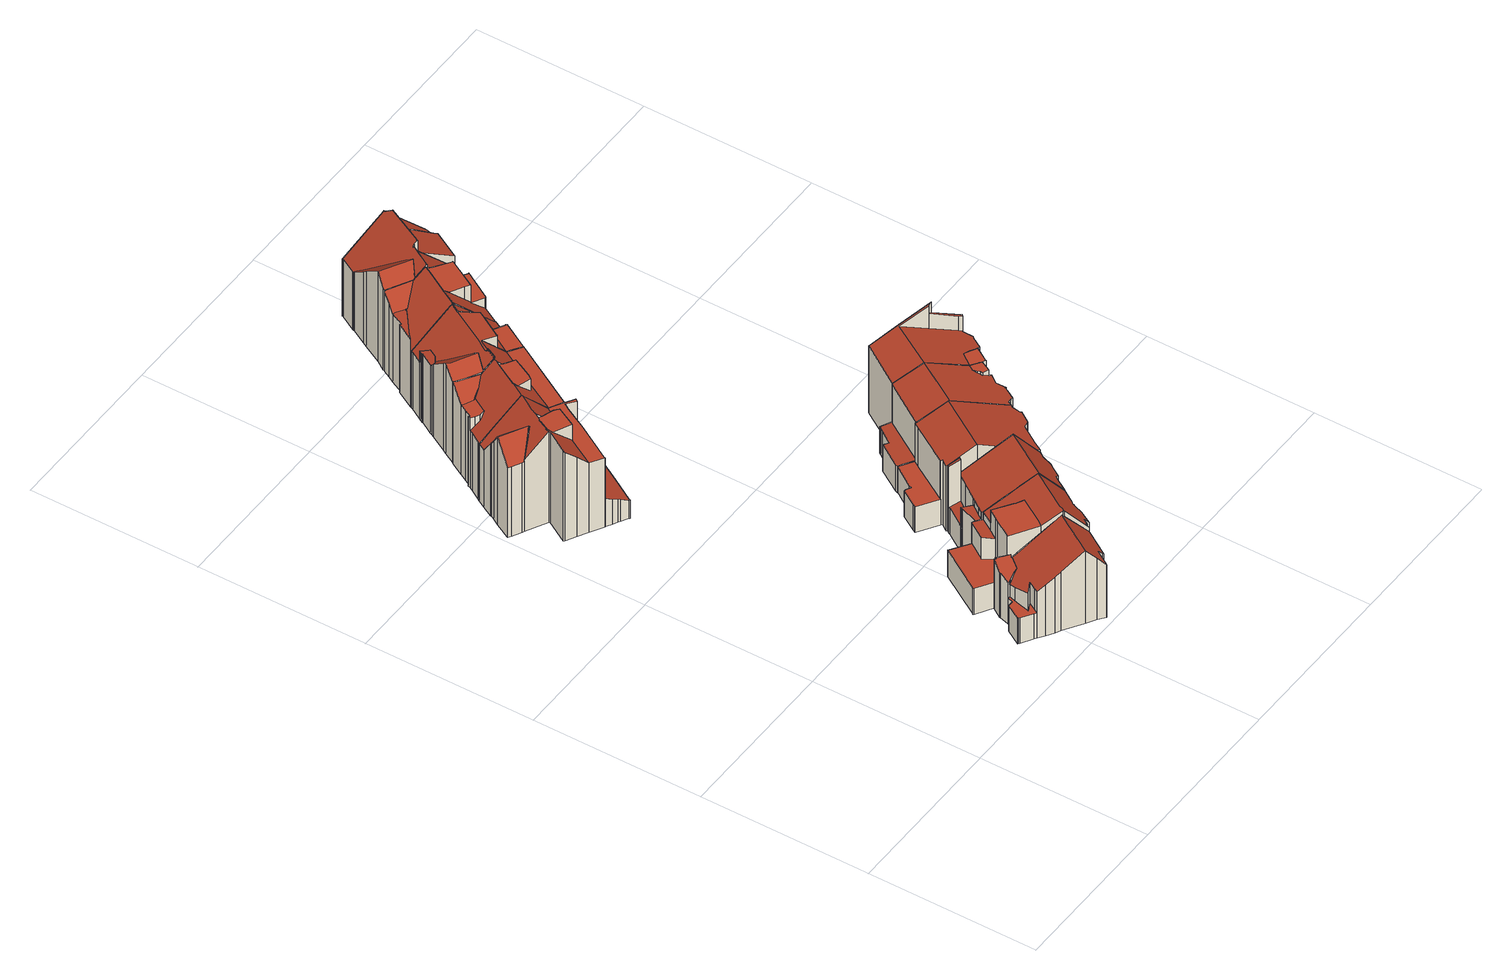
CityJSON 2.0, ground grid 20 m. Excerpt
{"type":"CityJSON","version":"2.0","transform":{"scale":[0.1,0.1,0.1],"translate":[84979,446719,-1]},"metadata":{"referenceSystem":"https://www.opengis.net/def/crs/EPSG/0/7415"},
"CityObjects":{
"building1":{"type":"Building","attributes":{"dak_type":"slanted","data_area":49.04,"data_coverage":0.855,"geconstateerd":false,"gid":18956761,"h_dak_50p":8.15,"h_dak_70p":8.66,"h_dak_max":9.9,"h_dak_min":3.27,"h_maaiveld":-0.104,"kas_warenhuis":false,"lod11_replace":false,"ondergronds_type":"above ground","oorspronkelijkbouwjaar":1928,"pw_actueel":"yes","pw_bron":"ahn3","reconstructie_methode":"tudelft3d-geoflow","reconstruction_skipped":false,"rmse_lod12":1.69,"rmse_lod13":1.22,"rmse_lod22":0.249,"rn":1,"status":"Pand in gebruik","t_run":110.02,"val3dity_codes_lod12":"[]","val3dity_codes_lod13":"[]","val3dity_codes_lod22":"[]"},"children":["building1-1"]},
"building1-1":{"type":"BuildingPart","parents":["building1"],"geometry":[{"type":"Solid","lod":"2.2","boundaries":[[[[0,1,2,3,4,5,6,7,8,9,10,11,12,13,14,15,16,17,18,19,20,21,22,23,24,25,26,27,28,29,30,31]],[[32,12,11,33]],[[34,35,36]],[[37,8,7,38]],[[38,7,6,39]],[[40,31,30,41]],[[42,0,31,40]],[[41,30,43]],[[44,9,8,37]],[[45,29,28,46]],[[33,11,10,47]],[[47,10,9,44]],[[43,30,29,45]],[[48,49,50,51]],[[52,5,4,53]],[[39,6,5,52]],[[53,4,3,54]],[[55,23,22,56]],[[57,24,23,55]],[[58,13,12,32]],[[59,15,14,60]],[[56,22,21,61]],[[62,63,64,65]],[[63,66,67,68]],[[69,70,18,17,71]],[[72,73,66,63,62]],[[60,14,13,58]],[[65,64,35,34]],[[74,75,76]],[[61,21,20,77]],[[78,25,24,57]],[[73,26,25,78]],[[79,27,26,73,72]],[[80,16,15,59]],[[77,20,19,81]],[[82,83,70,69]],[[81,19,18,70]],[[71,17,16,80]],[[54,3,2,84]],[[85,86,87,88]],[[68,67,86,85]],[[46,28,27,79]],[[88,87,83,82]],[[75,74,89,90]],[[90,89,49,48]],[[51,50,1,0,42]],[[84,2,1,50]],[[91,60,58,32,33,47,44,37,38,39,52,53]],[[75,90,48,51,42,40,41,43,45,46,79,72,62,65,34,36,76]],[[87,86,67,66,73,78,57,55,56,61,77,81,70,83]],[[49,89,74,76,36,35,64,63,68,85,88,82,69,71,80,59,60,91,53,54,84,50]]]],"semantics":{"surfaces":[{"type":"GroundSurface"},{"type":"WallSurface","on_footprint_edge":true},{"type":"WallSurface","on_footprint_edge":false},{"type":"RoofSurface"}],"values":[[0,1,2,1,1,1,1,1,1,1,1,1,1,2,1,1,1,1,1,1,1,1,2,2,1,2,1,2,2,1,1,1,1,1,1,2,1,1,1,2,2,1,2,2,2,1,1,3,3,3,3]]}}]},
"building2":{"type":"Building","attributes":{"dak_type":"slanted","data_area":81.63,"data_coverage":0.858,"geconstateerd":false,"gid":18956905,"h_dak_50p":9.62,"h_dak_70p":10.9,"h_dak_max":12.16,"h_dak_min":2.29,"h_maaiveld":-0.188,"kas_warenhuis":false,"lod11_replace":false,"ondergronds_type":"above ground","oorspronkelijkbouwjaar":1922,"pw_actueel":"yes","pw_bron":"ahn3","reconstructie_methode":"tudelft3d-geoflow","reconstruction_skipped":false,"rmse_lod12":3.82,"rmse_lod13":1.35,"rmse_lod22":0.119,"rn":1,"status":"Pand in gebruik","t_run":193.78,"val3dity_codes_lod12":"[]","val3dity_codes_lod13":"[]","val3dity_codes_lod22":"[]"},"children":["building2-1"]},
"building2-1":{"type":"BuildingPart","parents":["building2"],"geometry":[{"type":"Solid","lod":"2.2","boundaries":[[[[92,93,94,95,96,97,98,99,100,101,102,103,104,105,106,107,108,109,110,111,112,113,114,115,116,117,118,119,120,121,122,123,124,125,126,127]],[[128,108,107,129]],[[130,99,98,131]],[[132,133,134]],[[135,97,96,136]],[[137,138,134]],[[139,102,101,140]],[[141,123,122,142]],[[143,114,113,144]],[[145,115,114,143]],[[146,117,116,147]],[[148,149,150,151]],[[152,93,92,153]],[[154,126,125,155]],[[131,98,97,135]],[[156,100,99,130]],[[157,158,124,123,141]],[[159,160,158,157]],[[151,150,160,159]],[[155,125,124,158]],[[161,162,129,163]],[[164,165,166]],[[165,164,167,168,169]],[[170,112,111,171]],[[144,113,112,170]],[[172,121,120,173]],[[174,156,175,176]],[[140,101,100,156,174]],[[177,178,179,180]],[[171,111,110,181]],[[181,110,109,182]],[[182,109,108,128]],[[163,129,107,106,183]],[[184,185,186,187]],[[187,186,188,189]],[[183,106,105,190]],[[173,120,119,191]],[[192,193,194]],[[195,118,117,146]],[[191,119,118,195]],[[142,122,121,172]],[[147,116,115,145]],[[189,188,196,197]],[[169,168,185,184]],[[136,96,95,198]],[[198,95,94,199]],[[199,94,93,152]],[[153,92,127,200]],[[193,192,201,202]],[[203,104,103,204]],[[202,201,205]],[[204,103,102,139]],[[206,207,208]],[[133,132,178,177]],[[176,175,209,210]],[[138,137,167,164]],[[210,209,149,148]],[[200,127,126,154]],[[197,196,207,206]],[[180,179,208]],[[162,161,194]],[[190,105,104,203]],[[142,172,211,212,178,132,213,140,174,176,210,148,151,159,157,141]],[[143,144,170,214,202,205,215,147,145]],[[205,201,192,194,161,163,183,166,165,169,184,187,189,197,206,216,217,173,191,195,146,147,215]],[[162,194,193,202,214,170,171,181,182,128,129]],[[180,208,207,196,188,186,185,168,167,137,134,133,177]],[[206,208,179,178,212,211,172,173,217,216]],[[158,160,150,149,209,175,156,130,131,135,136,198,199,152,153,200,154,155]],[[138,164,166,183,190,203,204,139,140,213,132,134]]]],"semantics":{"surfaces":[{"type":"GroundSurface"},{"type":"WallSurface","on_footprint_edge":true},{"type":"WallSurface","on_footprint_edge":false},{"type":"RoofSurface"}],"values":[[0,1,1,2,1,2,1,1,1,1,1,2,1,1,1,1,1,2,2,1,2,2,2,1,1,1,2,1,2,1,1,1,1,2,2,1,1,2,1,1,1,1,2,2,1,1,1,1,2,1,2,1,2,2,2,2,2,1,2,2,2,1,3,3,3,3,3,3,3,3]]}}]},
"building3":{"type":"Building","attributes":{"dak_type":"slanted","data_area":70.76,"data_coverage":0.917,"geconstateerd":false,"gid":11190667,"h_dak_50p":8.72,"h_dak_70p":9.11,"h_dak_max":10.37,"h_dak_min":3.14,"h_maaiveld":-0.103,"kas_warenhuis":false,"lod11_replace":false,"ondergronds_type":"above ground","oorspronkelijkbouwjaar":1929,"pw_actueel":"yes","pw_bron":"ahn3","reconstructie_methode":"tudelft3d-geoflow","reconstruction_skipped":false,"rmse_lod12":2.74,"rmse_lod13":1.21,"rmse_lod22":0.404,"rn":1,"status":"Pand in gebruik","t_run":144.03,"val3dity_codes_lod12":"[]","val3dity_codes_lod13":"[]","val3dity_codes_lod22":"[]"},"children":["building3-1"]},
"building3-1":{"type":"BuildingPart","parents":["building3"],"geometry":[{"type":"Solid","lod":"2.2","boundaries":[[[[218,219,220,221,222,223,224,225,226,227,228,229,230,231,232,233,234,235,236,237,6,238,239,240,241,0,31,242,243,244,245,246]],[[247,242,31,248]],[[249,220,219,250]],[[251,218,246,252]],[[253,240,239,254]],[[255,230,229,256]],[[248,31,0,257]],[[258,249,259,260]],[[261,231,230,255]],[[262,232,231,261]],[[263,264,241,240,253]],[[265,237,236,266]],[[267,223,222,268]],[[269,221,220,249,258]],[[270,245,244,271]],[[271,244,243,272]],[[272,243,242,247]],[[257,0,241,264]],[[273,274,264,263]],[[275,276,274,273]],[[277,6,237,265]],[[254,239,238,278]],[[279,225,224,280]],[[281,235,234,282]],[[252,246,245,270]],[[283,228,227,284]],[[266,236,235,281]],[[285,233,232,262]],[[282,234,233,285]],[[286,287,288,289]],[[290,291,292,289,293]],[[268,222,221,269]],[[293,289,288,276,275]],[[280,224,223,267]],[[284,227,226,294]],[[294,226,225,279]],[[278,238,6,277]],[[295,296,297,298]],[[298,297,291,290]],[[260,259,292,291]],[[296,295,299]],[[250,219,218,251,300]],[[300,251,287,286]],[[256,229,228,283]],[[273,263,253,301,302,299,295,298,290,293,275]],[[288,287,251,252,270,271,272,247,248,257,264,274,276]],[[291,297,296,299,302,301,253,254,303,304,305,306,280,267,268,269,258,260]],[[300,286,289,292,259,249,250]],[[256,283,284,294,279,280,306,305,304,303,254,278,277,265,266,281,282,285,262,261,255]]]],"semantics":{"surfaces":[{"type":"GroundSurface"},{"type":"WallSurface","on_footprint_edge":true},{"type":"WallSurface","on_footprint_edge":false},{"type":"RoofSurface"}],"values":[[0,1,1,1,1,1,1,2,1,1,1,1,1,1,1,1,1,1,2,2,1,1,1,1,1,1,1,1,1,2,2,1,2,1,1,1,1,2,2,2,2,1,2,1,3,3,3,3,3]]}}]},
"building4":{"type":"Building","attributes":{"dak_type":"slanted","data_area":61.89,"data_coverage":0.876,"geconstateerd":false,"gid":18956890,"h_dak_50p":9.97,"h_dak_70p":10.88,"h_dak_max":12.15,"h_dak_min":7.61,"h_maaiveld":-0.208,"kas_warenhuis":false,"lod11_replace":false,"ondergronds_type":"above ground","oorspronkelijkbouwjaar":1922,"pw_actueel":"yes","pw_bron":"ahn3","reconstructie_methode":"tudelft3d-geoflow","reconstruction_skipped":false,"rmse_lod12":1.29,"rmse_lod13":1.42,"rmse_lod22":0.0448,"rn":1,"status":"Pand in gebruik","t_run":102.22,"val3dity_codes_lod12":"[]","val3dity_codes_lod13":"[]","val3dity_codes_lod22":"[]"},"children":["building4-1"]},
"building4-1":{"type":"BuildingPart","parents":["building4"],"geometry":[{"type":"Solid","lod":"2.2","boundaries":[[[[307,308,309,310,311,312,313,123,122,314,121,120,118,117,315,316,317,318,319,320,321,322,323,324,325,326,327,328]],[[329,313,312,330]],[[173,120,121,172]],[[172,121,314,331]],[[332,310,309,333]],[[334,311,310,332]],[[335,316,315,336]],[[336,315,117,146]],[[146,117,118,195]],[[337,307,328,338]],[[339,323,322,340]],[[330,312,311,334]],[[341,318,317,342,343]],[[331,314,122,344]],[[344,122,123,345]],[[346,325,324,347]],[[348,349,350,351]],[[333,309,308,352]],[[353,354,355]],[[345,123,313,329]],[[343,342,356,357]],[[358,359,360]],[[361,362,359,358]],[[349,348,363]],[[364,365,363]],[[366,367,368,369]],[[370,319,318,341]],[[371,320,319,370]],[[372,321,320,371]],[[373,374,375]],[[374,373,376]],[[347,324,323,339]],[[365,364,377,378]],[[369,368,360]],[[342,317,316,335]],[[357,356,354,353]],[[340,322,321,372]],[[195,118,120,173]],[[379,327,326,380]],[[380,326,325,346]],[[338,328,327,379]],[[352,308,307,337]],[[351,350,362,361]],[[378,377,367,366]],[[345,329,330,334,332,381,382,383,384,385,386,172,331,344]],[[387,388,375,374,376,389,346,347,339,340,372]],[[354,356,342,335,336,146,195,173,390,348,351,361,358,379,380,346,389,376,373,391,355]],[[343,357,353,355,391,373,375,388,387,372,371,370,341]],[[352,337,338,379,358,360,368,367,377,364,363,348,390,173,172,386,385,384,383,382,381,332,333]],[[359,362,350,349,363,365,378,366,369,360]]]],"semantics":{"surfaces":[{"type":"GroundSurface"},{"type":"WallSurface","on_footprint_edge":true},{"type":"WallSurface","on_footprint_edge":false},{"type":"RoofSurface"}],"values":[[0,1,1,1,1,1,1,1,1,1,1,1,1,1,1,1,2,1,2,1,2,2,2,2,2,2,1,1,1,2,2,1,2,2,1,2,1,1,1,1,1,1,2,2,3,3,3,3,3,3]]}}]},
"building5":{"type":"Building","attributes":{"dak_type":"slanted","data_area":57.56,"data_coverage":0.921,"geconstateerd":false,"gid":18956776,"h_dak_50p":8.62,"h_dak_70p":9.25,"h_dak_max":10.39,"h_dak_min":3.16,"h_maaiveld":-0.057,"kas_warenhuis":false,"lod11_replace":false,"ondergronds_type":"above ground","oorspronkelijkbouwjaar":1929,"pw_actueel":"yes","pw_bron":"ahn3","reconstructie_methode":"tudelft3d-geoflow","reconstruction_skipped":false,"rmse_lod12":1.75,"rmse_lod13":2.56,"rmse_lod22":0.356,"rn":1,"status":"Verbouwing pand","t_run":205.4,"val3dity_codes_lod12":"[]","val3dity_codes_lod13":"[]","val3dity_codes_lod22":"[]"},"children":["building5-1"]},
"building5-1":{"type":"BuildingPart","parents":["building5"],"geometry":[{"type":"Solid","lod":"2.2","boundaries":[[[[392,393,394,395,226,224,222,221,396,397,398,399,400,401,402,403,404,405,406,407,408,409,410,411,412,413,414]],[[415,412,411,416]],[[417,414,413,418]],[[416,411,410,419]],[[280,224,226,420]],[[268,222,224,280]],[[421,408,407,422]],[[423,409,408,421]],[[424,425,426,427]],[[428,403,402,429]],[[430,394,393,431]],[[432,395,394,430]],[[418,413,412,415]],[[433,406,405,434,435]],[[435,434,436,437,438]],[[439,422,407,406,433]],[[440,397,396,441]],[[442,401,400,443]],[[419,410,409,423]],[[444,392,414,417]],[[441,396,221,269]],[[438,437,422,439]],[[427,426,445,446]],[[447,448,429,449]],[[450,447,425,424]],[[449,429,402,401,442]],[[451,452,398,397,440]],[[446,445,452,451]],[[443,400,399,453]],[[269,221,222,268]],[[431,393,392,444]],[[437,436,454,455]],[[420,226,395,432]],[[453,399,398,452]],[[456,404,403,428]],[[434,405,404,456]],[[455,454,448,447,450]],[[438,439,433,435]],[[441,269,268,280,457,458,421,422,437,455,450,424,427,446,451,440]],[[452,445,426,425,447,449,442,443,453]],[[432,430,431,444,417,418,415,416,419,423,421,458,457,280,420]],[[434,456,428,429,448,454,436]]]],"semantics":{"surfaces":[{"type":"GroundSurface"},{"type":"WallSurface","on_footprint_edge":true},{"type":"WallSurface","on_footprint_edge":false},{"type":"RoofSurface"}],"values":[[0,1,1,1,1,1,1,1,2,1,1,1,1,1,2,1,1,1,1,1,1,2,2,2,2,1,1,2,1,1,1,2,1,1,1,1,2,3,3,3,3,3]]}}]},
"building6":{"type":"Building","attributes":{"dak_type":"slanted","data_area":59.88,"data_coverage":0.848,"geconstateerd":false,"gid":18956885,"h_dak_50p":10.6,"h_dak_70p":11.45,"h_dak_max":12.77,"h_dak_min":7.4,"h_maaiveld":-0.145,"kas_warenhuis":false,"lod11_replace":false,"ondergronds_type":"above ground","oorspronkelijkbouwjaar":1922,"pw_actueel":"yes","pw_bron":"ahn3","reconstructie_methode":"tudelft3d-geoflow","reconstruction_skipped":false,"rmse_lod12":1.57,"rmse_lod13":1.72,"rmse_lod22":0.0767,"rn":1,"status":"Pand in gebruik","t_run":176.5,"val3dity_codes_lod12":"[]","val3dity_codes_lod13":"[]","val3dity_codes_lod22":"[]"},"children":["building6-1"]},
"building6-1":{"type":"BuildingPart","parents":["building6"],"geometry":[{"type":"Solid","lod":"2.2","boundaries":[[[[459,460,461,462,463,464,465,466,467,468,469,470,471,472,473,474,475,476,477,478,479,480,481,482,483,484,485,486,487,488,489,490,491,492,493,494,495]],[[496,470,469,330]],[[497,463,462,498]],[[499,471,470,496]],[[500,482,481,501]],[[339,483,482,500]],[[502,491,490,503]],[[503,490,489,504]],[[505,494,493,506]],[[507,495,494,505]],[[508,475,474,333]],[[333,474,473,509,510]],[[510,509,511,512]],[[498,462,461,513]],[[514,465,464,515]],[[516,478,477,517]],[[517,477,476,518,519]],[[519,518,520,521]],[[509,473,472,332]],[[522,479,478,516]],[[523,485,484,524]],[[525,466,465,514]],[[521,520,526]],[[518,476,475,508]],[[501,481,480,527]],[[528,529,530]],[[531,532,533]],[[529,528,533]],[[534,527,480,479,522]],[[532,531,527,534]],[[535,536,537,538]],[[539,540,541,542]],[[504,489,488,543]],[[544,545,546]],[[547,468,467,548,549]],[[550,551,545,544]],[[549,548,551,550]],[[548,467,466,525]],[[552,553,554]],[[555,556,554]],[[557,558,559,560]],[[538,537,561,562]],[[563,564,556,555]],[[562,561,492,491,502]],[[565,460,459,566]],[[567,565,568,569]],[[560,559,540,539]],[[513,461,460,565,567]],[[566,459,495,507]],[[570,486,485,523]],[[524,484,483,339]],[[543,488,487,571]],[[572,573,574,575]],[[575,574,571,576]],[[573,572,577]],[[536,535,577]],[[569,568,564,563]],[[515,464,463,497]],[[576,571,487,486,570]],[[330,469,468,547]],[[512,511,558,557]],[[332,472,471,499]],[[506,493,492,561]],[[542,541,553,552]],[[519,521,526,578,579,556,564,568,565,566,507,505,506,561,537,536,580,530,529,533,532,534,522,516,517]],[[528,581,524,339,500,501,527,531,533]],[[582,546,545,551,548,525,514,515,497,498,513,567,569,563,555,554,553,541,540,559,558,511,509,332,583,584]],[[554,556,579,578,526,520,518,508,333,510,512,557,560,539,542,552]],[[571,574,573,577,535,538,562,502,503,504,543]],[[572,575,576,570,523,524,581,528,530,580,536,577]],[[330,547,549,550,544,546,582,584,583,332,499,496]]]],"semantics":{"surfaces":[{"type":"GroundSurface"},{"type":"WallSurface","on_footprint_edge":true},{"type":"WallSurface","on_footprint_edge":false},{"type":"RoofSurface"}],"values":[[0,1,1,1,1,1,1,1,1,1,1,1,2,1,1,1,1,2,1,1,1,1,2,1,1,2,2,2,1,2,2,2,1,2,1,2,2,1,2,2,2,2,2,1,1,2,2,1,1,1,1,1,2,2,2,2,2,1,1,1,2,1,1,2,3,3,3,3,3,3,3]]}}]},
"building7":{"type":"Building","attributes":{"dak_type":"slanted","data_area":83.84,"data_coverage":0.945,"geconstateerd":false,"gid":18956771,"h_dak_50p":8.91,"h_dak_70p":9.5,"h_dak_max":10.44,"h_dak_min":2.99,"h_maaiveld":-0.073,"kas_warenhuis":false,"lod11_replace":false,"ondergronds_type":"above ground","oorspronkelijkbouwjaar":1929,"pw_actueel":"yes","pw_bron":"ahn3","reconstructie_methode":"tudelft3d-geoflow","reconstruction_skipped":false,"rmse_lod12":2.29,"rmse_lod13":1.22,"rmse_lod22":0.138,"rn":1,"status":"Pand in gebruik","t_run":117.68,"val3dity_codes_lod12":"[]","val3dity_codes_lod13":"[]","val3dity_codes_lod22":"[]"},"children":["building7-1"]},
"building7-1":{"type":"BuildingPart","parents":["building7"],"geometry":[{"type":"Solid","lod":"2.2","boundaries":[[[[585,586,587,588,589,590,591,592,593,594,595,596,597,598,599,600,601,602,603,410,604,605,606,607,608,609,610]],[[611,602,601,612]],[[613,603,602,611]],[[614,607,606,615]],[[616,600,599,617]],[[618,598,597,619]],[[620,592,591,621]],[[619,597,596,622]],[[623,624,625,626]],[[627,590,589,628]],[[622,596,595,629]],[[630,609,608,631]],[[632,610,609,630]],[[633,585,610,632]],[[615,606,605,634]],[[635,410,603,613]],[[636,587,586,637]],[[629,595,594,638]],[[621,591,590,627]],[[639,640,624,623]],[[641,642,640,639]],[[642,593,592,620]],[[643,631,608,607,614]],[[634,605,604,644]],[[644,604,410,635]],[[637,586,585,633]],[[645,588,587,636]],[[628,589,588,645]],[[626,625,631,643]],[[638,594,593,642,641]],[[612,601,600,616]],[[617,599,598,618]],[[638,646,644,635,613,611,612,616,617,618,619,622,629]],[[620,621,627,628,645,636,637,633,632,630,631,625,624,640,642]],[[638,641,639,623,626,643,614,615,634,644,646]]]],"semantics":{"surfaces":[{"type":"GroundSurface"},{"type":"WallSurface","on_footprint_edge":true},{"type":"WallSurface","on_footprint_edge":false},{"type":"RoofSurface"}],"values":[[0,1,1,1,1,1,1,1,2,1,1,1,1,1,1,1,1,1,1,2,2,1,1,1,1,1,1,1,2,1,1,1,3,3,3]]}}]},
"building8":{"type":"Building","attributes":{"dak_type":"slanted","data_area":62.92,"data_coverage":0.889,"geconstateerd":false,"gid":18956891,"h_dak_50p":10.22,"h_dak_70p":11.28,"h_dak_max":14.34,"h_dak_min":7.38,"h_maaiveld":-0.137,"kas_warenhuis":false,"lod11_replace":false,"ondergronds_type":"above ground","oorspronkelijkbouwjaar":1922,"pw_actueel":"yes","pw_bron":"ahn3","reconstructie_methode":"tudelft3d-geoflow","reconstruction_skipped":false,"rmse_lod12":1.7,"rmse_lod13":1.89,"rmse_lod22":0.288,"rn":1,"status":"Pand in gebruik","t_run":116.36,"val3dity_codes_lod12":"[]","val3dity_codes_lod13":"[]","val3dity_codes_lod22":"[]"},"children":["building8-1"]},
"building8-1":{"type":"BuildingPart","parents":["building8"],"geometry":[{"type":"Solid","lod":"2.2","boundaries":[[[[647,648,649,463,650,651,494,652,653,654,655,656,657,658,659,660,661,662,663,664,665,666,667,668,669,670]],[[671,672,673,674]],[[675,669,668,676]],[[676,668,667,677]],[[678,666,665,679]],[[679,665,664,680]],[[681,660,659,682]],[[683,684,685]],[[686,687,688,683]],[[689,690,691,692]],[[693,678,694]],[[682,659,658,695]],[[696,653,652,697,698]],[[497,463,649,699]],[[699,649,648,700]],[[701,702,703]],[[704,650,463,497]],[[695,658,657,705]],[[706,707,702]],[[708,700,648,647,690,689]],[[707,706,700,708]],[[692,691,672]],[[703,702,672,671]],[[709,670,669,675]],[[710,711,712,713]],[[677,667,666,678,693]],[[714,715,687]],[[715,714,701,703]],[[690,647,670,709]],[[505,494,651,716]],[[685,684,716,717]],[[674,673,718]],[[698,697,719,720]],[[697,652,494,505]],[[717,716,651,650,704]],[[721,722,680,723]],[[724,663,662,725]],[[726,727,711,710]],[[728,656,655,729]],[[713,712,730]],[[731,661,660,681]],[[683,688,722,721]],[[720,719,727,726]],[[723,680,664,663,724]],[[729,655,654,732]],[[732,654,653,696]],[[705,657,656,728]],[[725,662,661,731]],[[672,702,707,708,689,692]],[[693,694,718,673,672,691,690,709,675,676,677]],[[717,704,497,699,700,706,702,701,714,687,686,683,685]],[[680,722,688,687,715,703,671,674,718,694,678,679]],[[713,730,681,682,695,705,728,729,733,710]],[[710,733,729,732,696,698,720,726,710,713]],[[725,731,681,730,712,711,727,719,697,505,716,684,683,721,723,724]]]],"semantics":{"surfaces":[{"type":"GroundSurface"},{"type":"WallSurface","on_footprint_edge":false},{"type":"WallSurface","on_footprint_edge":true},{"type":"RoofSurface"}],"values":[[0,1,2,2,2,2,2,1,1,1,1,2,2,2,2,1,2,2,1,2,1,1,1,2,1,2,1,1,2,2,1,1,1,2,2,1,2,1,2,1,2,1,1,2,2,2,2,2,3,3,3,3,3,3,3]]}}]},
"building9":{"type":"Building","attributes":{"dak_type":"slanted","data_area":67.67,"data_coverage":0.919,"geconstateerd":false,"gid":11568615,"h_dak_50p":8.93,"h_dak_70p":9.46,"h_dak_max":10.38,"h_dak_min":2.89,"h_maaiveld":-0.23,"kas_warenhuis":false,"lod11_replace":false,"ondergronds_type":"above ground","oorspronkelijkbouwjaar":1929,"pw_actueel":"yes","pw_bron":"ahn3","reconstructie_methode":"tudelft3d-geoflow","reconstruction_skipped":false,"rmse_lod12":1.98,"rmse_lod13":1.2,"rmse_lod22":0.0838,"rn":1,"status":"Pand in gebruik","t_run":120.89,"val3dity_codes_lod12":"[]","val3dity_codes_lod13":"[]","val3dity_codes_lod22":"[]"},"children":["building9-1"]},
"building9-1":{"type":"BuildingPart","parents":["building9"],"geometry":[{"type":"Solid","lod":"2.2","boundaries":[[[[734,735,736,737,738,739,740,741,742,743,744,745,746,747,748,749,750,751,752,753,754,755,756,757,758,759,760]],[[761,736,735,762]],[[763,744,743,627]],[[764,753,752,765]],[[766,760,759,767]],[[767,759,758,768]],[[769,770,771,772]],[[773,757,756,774]],[[770,750,749,775]],[[772,771,776,777]],[[768,758,757,773]],[[778,742,741,779]],[[780,745,744,763]],[[777,776,779,781]],[[782,739,738,622]],[[622,738,737,783]],[[784,785,786,787]],[[781,779,741,740,638]],[[785,784,788]],[[765,752,751,789]],[[789,751,750,770,769]],[[638,740,739,782]],[[783,737,736,761]],[[790,734,760,766]],[[762,735,734,790]],[[787,786,791,792]],[[793,774,756,755,794]],[[794,755,754,795]],[[795,754,753,764]],[[792,791,774,793]],[[627,743,742,778]],[[796,746,745,780]],[[797,747,746,796]],[[798,748,747,797]],[[775,749,748,798]],[[638,799,800,789,769,772,777,781]],[[774,791,786,785,788,801,764,765,789,800,799,638,782,622,783,761,762,790,766,767,768,773]],[[775,798,797,796,780,763,627,778,779,776,771,770]],[[793,794,795,764,801,788,784,787,792]]]],"semantics":{"surfaces":[{"type":"GroundSurface"},{"type":"WallSurface","on_footprint_edge":true},{"type":"WallSurface","on_footprint_edge":false},{"type":"RoofSurface"}],"values":[[0,1,1,1,1,1,2,1,1,2,1,1,1,2,1,1,2,1,2,1,1,1,1,1,1,2,1,1,1,2,1,1,1,1,1,3,3,3,3]]}}]},
"building10":{"type":"Building","attributes":{"dak_type":"slanted","data_area":61.18,"data_coverage":0.865,"geconstateerd":false,"gid":18956886,"h_dak_50p":10.56,"h_dak_70p":11.27,"h_dak_max":12.97,"h_dak_min":7.43,"h_maaiveld":-0.24,"kas_warenhuis":false,"lod11_replace":false,"ondergronds_type":"above ground","oorspronkelijkbouwjaar":1922,"pw_actueel":"yes","pw_bron":"ahn3","reconstructie_methode":"tudelft3d-geoflow","reconstruction_skipped":false,"rmse_lod12":1.41,"rmse_lod13":1.76,"rmse_lod22":0.166,"rn":1,"status":"Pand in gebruik","t_run":166.75,"val3dity_codes_lod12":"[]","val3dity_codes_lod13":"[]","val3dity_codes_lod22":"[]"},"children":["building10-1"]},
"building10-1":{"type":"BuildingPart","parents":["building10"],"geometry":[{"type":"Solid","lod":"2.2","boundaries":[[[[802,803,804,805,806,807,808,809,810,811,812,813,814,815,816,817,818,819,820,821,822,823,824,825,826,827,828,829,830,831,832,833,834,835]],[[836,826,825,837]],[[838,827,826,836]],[[839,835,834,840]],[[841,818,817,695]],[[842,811,810,843]],[[723,813,812,844]],[[844,812,811,842]],[[845,846,847,848]],[[849,819,818,841]],[[850,851,852]],[[853,802,835,839,854]],[[855,856,814,813,723]],[[725,857,856,855]],[[843,810,809,858]],[[859,832,831,860]],[[861,833,832,859]],[[862,828,827,838]],[[863,864,865]],[[866,862,865]],[[681,815,814,856]],[[867,822,821,868]],[[869,807,806,870]],[[870,806,805,871]],[[848,847,872,873,874]],[[840,834,833,861]],[[860,831,830,875]],[[854,839,876,877]],[[878,823,822,867]],[[879,824,823,878]],[[868,821,820,880]],[[880,820,819,849]],[[881,816,815,681]],[[695,817,816,881]],[[882,829,828,862,866]],[[883,884,846,845]],[[884,804,803,885]],[[873,872,886]],[[877,876,851,850]],[[885,803,802,853]],[[837,825,824,879]],[[874,873,864,863]],[[875,830,829,882]],[[887,888,889]],[[890,808,807,869]],[[858,809,808,890]],[[871,805,804,884,883]],[[857,725,891]],[[888,887,891]],[[885,853,854,877,850,852,886,872,847,846,884]],[[860,875,882,866,865,864,873,886,852,851,876,839,840,861,859]],[[892,893,894,895,896,879,878,867,868,880,849,897,898,887,889]],[[871,883,845,848,874,863,865,862,838,836,837,879,896,895,894,893,892,889,888,891,725,855,723,844,842,843,858,890,869,870]],[[891,887,898,897,849,841,695,881,681,856,857]]]],"semantics":{"surfaces":[{"type":"GroundSurface"},{"type":"WallSurface","on_footprint_edge":true},{"type":"WallSurface","on_footprint_edge":false},{"type":"RoofSurface"}],"values":[[0,1,1,1,1,1,1,1,2,1,2,1,1,2,1,1,1,1,2,2,1,1,1,1,2,1,1,2,1,1,1,1,1,1,1,2,1,2,2,1,1,2,1,2,1,1,1,2,2,3,3,3,3,3]]}}]},
"building11":{"type":"Building","attributes":{"dak_type":"slanted","data_area":57.73,"data_coverage":0.937,"geconstateerd":false,"gid":11191177,"h_dak_50p":9.21,"h_dak_70p":9.68,"h_dak_max":12.21,"h_dak_min":6.63,"h_maaiveld":-0.259,"kas_warenhuis":false,"lod11_replace":false,"ondergronds_type":"above ground","oorspronkelijkbouwjaar":1929,"pw_actueel":"yes","pw_bron":"ahn3","reconstructie_methode":"tudelft3d-geoflow","reconstruction_skipped":false,"rmse_lod12":1.1,"rmse_lod13":1.48,"rmse_lod22":0.139,"rn":1,"status":"Pand in gebruik","t_run":107.37,"val3dity_codes_lod12":"[]","val3dity_codes_lod13":"[]","val3dity_codes_lod22":"[]"},"children":["building11-1"]},
"building11-1":{"type":"BuildingPart","parents":["building11"],"geometry":[{"type":"Solid","lod":"2.2","boundaries":[[[[899,900,901,902,903,904,905,906,907,908,909,910,911,912,913,914,915,916,917,918,919,920,921,922]],[[923,910,909,924]],[[794,900,899,925]],[[926,921,920,927]],[[928,916,915,929]],[[930,914,913,931]],[[932,933,931,934]],[[935,936,937,938]],[[939,912,911,940]],[[941,919,918,942]],[[943,917,916,928]],[[929,915,914,930]],[[944,940,911,910,923]],[[945,905,904,789]],[[789,904,903,946]],[[934,931,913,912,939]],[[925,899,922,947]],[[948,949,950]],[[951,902,901,952]],[[946,903,902,951]],[[953,954,949,948]],[[927,920,919,941]],[[955,926,954,953]],[[947,922,921,926,955]],[[942,918,917,943]],[[952,901,900,794]],[[956,908,907,957]],[[924,909,908,956]],[[958,906,905,945]],[[957,907,906,958]],[[936,935,933,932]],[[937,936,940,944]],[[934,939,940,936,932]],[[942,943,928,929,930,931,933,935,938,789,946,950,949,954,926,927,941]],[[955,953,948,950,946,951,952,794,925,947]],[[957,958,945,789,938,937,944,923,924,956]]]],"semantics":{"surfaces":[{"type":"GroundSurface"},{"type":"WallSurface","on_footprint_edge":true},{"type":"WallSurface","on_footprint_edge":false},{"type":"RoofSurface"}],"values":[[0,1,1,1,1,1,2,2,1,1,1,1,1,1,1,1,1,2,1,1,2,1,2,1,1,1,1,1,1,1,2,2,3,3,3,3]]}}]}
},
"vertices":[
[189,107,9],[203,98,9],[205,97,9],[209,94,9],[250,68,9],[274,53,9],[275,52,9],[274,51,9],[256,22,9],[255,23,9],[250,26,9],[239,8,9],[238,7,9],[230,13,9],[219,20,9],[197,34,9],[191,37,9],[182,43,9],[175,48,9],[172,50,9],[159,58,9],[158,59,9],[157,59,9],[168,77,9],[169,77,9],[174,77,9],[176,83,9],[179,94,9],[179,95,9],[186,106,9],[187,107,9],[189,106,9],[238,7,81],[239,8,81],[190,85,68],[190,85,66],[194,85,69],[256,22,74],[274,51,74],[275,52,74],[189,106,76],[187,107,77],[189,107,77],[187,107,76],[255,23,75],[186,106,76],[179,95,70],[250,26,81],[201,96,74],[201,96,69],[203,98,69],[203,98,75],[274,53,75],[250,68,108],[209,94,75],[168,77,44],[157,59,44],[169,77,44],[230,13,93],[197,34,89],[219,20,108],[158,59,44],[179,83,65],[179,83,61],[180,83,61],[180,83,66],[179,83,44],[177,76,44],[177,76,62],[175,48,72],[175,48,43],[182,43,78],[176,83,65],[176,83,44],[198,90,69],[198,90,71],[196,87,70],[159,58,44],[174,77,44],[179,94,70],[191,37,85],[172,50,43],[178,53,71],[178,53,43],[205,97,71],[173,57,67],[173,57,43],[183,62,43],[183,62,71],[201,95,69],[201,95,74],[248,66,108],
[112,509,8],[96,482,8],[96,481,8],[95,482,8],[87,487,8],[85,488,8],[79,491,8],[73,495,8],[72,495,8],[56,504,8],[45,510,8],[33,517,8],[32,518,8],[47,544,8],[46,545,8],[22,558,8],[20,559,8],[9,565,8],[6,567,8],[6,568,8],[15,585,8],[20,593,8],[23,598,8],[22,598,8],[29,611,8],[34,620,8],[37,618,8],[49,612,8],[75,597,8],[101,582,8],[116,574,8],[117,573,8],[128,567,8],[131,565,8],[140,560,8],[140,558,8],[20,559,103],[22,558,103],[73,495,46],[79,491,42],[75,536,103],[75,536,124],[55,546,124],[85,488,39],[87,487,38],[50,549,124],[50,549,130],[45,510,116],[56,504,103],[117,573,102],[116,574,102],[23,598,107],[20,593,115],[22,598,107],[34,620,86],[29,611,86],[111,565,102],[111,565,47],[115,571,47],[115,571,102],[96,482,33],[112,509,33],[140,560,34],[131,565,39],[72,495,46],[128,567,101],[128,567,41],[126,564,101],[126,564,41],[24,559,107],[24,559,105],[22,558,105],[49,549,131],[49,549,132],[48,550,132],[49,549,124],[50,552,124],[50,552,132],[15,585,129],[6,568,104],[101,582,102],[75,597,132],[72,495,102],[73,497,46],[73,497,102],[87,559,124],[87,559,102],[82,563,109],[82,563,124],[6,567,103],[9,565,103],[46,545,132],[54,560,132],[54,560,124],[55,562,124],[55,562,132],[56,563,124],[56,563,132],[47,544,131],[49,612,102],[39,565,116],[39,565,122],[27,560,108],[37,618,89],[57,564,124],[57,564,132],[95,482,33],[96,481,33],[140,558,34],[45,568,120],[45,568,129],[32,518,131],[33,517,129],[50,570,123],[61,571,132],[61,571,124],[68,568,124],[98,540,47],[98,540,102],[100,581,102],[88,560,102],[57,505,103],[19,583,129],[31,609,88],[64,577,132],[75,596,132],
[222,157,9],[224,156,9],[233,150,9],[256,135,9],[263,131,9],[266,129,9],[283,118,9],[306,104,9],[307,103,9],[306,101,9],[297,87,9],[295,85,9],[295,84,9],[295,83,9],[296,75,9],[288,61,9],[284,65,9],[280,58,9],[278,58,9],[276,55,9],[252,67,9],[251,67,9],[231,80,9],[200,100,9],[169,119,9],[168,120,9],[169,121,9],[200,171,9],[202,170,9],[169,119,44],[189,106,44],[233,150,73],[224,156,73],[222,157,44],[202,170,45],[231,80,101],[251,67,113],[295,84,78],[295,85,78],[189,107,44],[233,150,83],[232,150,73],[232,150,83],[295,83,77],[296,75,71],[200,100,101],[200,100,44],[276,55,79],[278,58,79],[266,129,103],[263,131,101],[256,135,97],[200,171,45],[169,121,44],[168,120,44],[201,101,101],[201,101,44],[213,120,101],[213,120,44],[275,52,79],[252,67,112],[306,104,80],[283,118,113],[280,58,77],[284,65,77],[297,87,78],[306,101,78],[288,61,71],[209,137,73],[209,137,44],[216,125,44],[216,125,72],[223,135,101],[223,135,83],[223,135,72],[216,125,101],[307,103,78],[244,120,101],[244,120,96],[243,121,95],[243,121,101],[253,115,101],[222,157,73],[232,82,101],[235,86,101],[252,68,113],[253,69,113],[255,74,113],[282,117,113],
[110,656,8],[120,674,8],[121,675,8],[145,661,8],[160,652,8],[161,652,8],[161,651,8],[114,575,8],[36,623,8],[42,633,8],[45,638,8],[46,641,8],[47,640,8],[51,647,8],[56,656,8],[64,671,8],[65,672,8],[69,669,8],[92,656,8],[96,654,8],[105,649,8],[106,649,8],[161,651,102],[161,652,102],[114,575,101],[145,661,103],[121,675,130],[160,652,102],[42,633,86],[36,623,86],[110,656,130],[106,649,130],[65,672,119],[64,671,119],[46,641,103],[45,638,86],[45,638,103],[116,574,101],[117,573,101],[92,656,117],[69,669,119],[85,614,132],[85,614,125],[89,621,125],[89,621,132],[120,674,130],[54,632,103],[54,632,96],[61,632,103],[49,635,91],[49,635,103],[103,645,131],[103,645,125],[108,642,125],[101,642,131],[101,642,125],[91,611,125],[106,606,109],[106,606,125],[117,626,125],[117,626,110],[121,634,110],[121,634,125],[47,640,103],[51,647,103],[56,656,103],[72,650,103],[72,650,105],[69,649,103],[79,651,109],[110,612,109],[110,612,125],[105,649,131],[96,654,122],[144,660,103],[128,630,102],[122,621,102],[116,609,102],[113,603,102],[102,583,102],[57,655,103],[58,654,103],[91,656,116],[76,598,132],[71,648,103],
[327,124,9],[320,122,9],[319,121,9],[318,120,9],[254,137,9],[241,145,9],[231,151,9],[225,155,9],[226,157,9],[233,175,9],[234,178,9],[235,178,9],[252,203,9],[253,205,9],[255,208,9],[266,201,9],[316,170,9],[337,156,9],[340,154,9],[336,148,9],[336,147,9],[337,139,9],[335,136,9],[336,147,77],[336,148,78],[335,136,71],[337,139,71],[340,154,78],[307,103,79],[316,170,113],[266,201,83],[337,156,82],[242,167,82],[242,167,73],[236,159,72],[236,159,82],[235,178,44],[234,178,44],[319,121,78],[320,122,77],[318,120,78],[255,208,98],[253,205,44],[253,205,99],[264,198,48],[264,198,83],[264,198,104],[266,201,104],[241,145,88],[254,137,95],[233,175,73],[226,157,73],[327,124,71],[232,153,72],[232,153,82],[244,170,73],[244,170,48],[234,178,73],[244,170,82],[231,151,82],[231,151,72],[225,155,73],[255,187,48],[255,187,83],[252,203,44],[284,119,113],[315,169,113],
[147,729,9],[148,728,9],[150,727,9],[176,712,9],[191,704,9],[190,703,9],[188,699,9],[179,684,9],[179,683,9],[162,653,9],[161,652,9],[160,653,9],[149,659,9],[145,661,9],[136,666,9],[121,675,9],[114,663,9],[113,662,9],[112,660,9],[107,650,9],[106,649,9],[95,655,9],[93,656,9],[70,669,9],[65,672,9],[72,685,9],[74,689,9],[85,708,9],[87,712,9],[88,714,9],[97,729,9],[96,729,9],[98,732,9],[99,734,9],[107,748,9],[108,750,9],[134,736,9],[160,653,102],[191,704,85],[176,712,101],[149,659,103],[70,669,118],[93,656,118],[98,732,102],[96,729,102],[97,729,102],[108,750,86],[107,748,86],[134,736,115],[114,663,129],[136,666,112],[136,666,129],[137,667,112],[137,667,129],[150,727,130],[188,699,85],[190,703,85],[107,650,132],[112,660,132],[113,662,129],[113,662,132],[112,662,129],[112,662,131],[106,649,132],[74,689,128],[72,685,132],[179,684,85],[111,664,130],[95,655,118],[103,667,131],[103,667,121],[109,675,122],[96,656,119],[96,656,120],[96,657,120],[95,655,120],[100,716,103],[100,716,96],[106,726,96],[106,726,102],[154,697,129],[154,697,112],[155,699,112],[155,699,129],[88,714,103],[177,684,102],[177,684,87],[163,692,102],[162,653,102],[179,683,85],[179,683,102],[178,684,102],[178,684,86],[145,714,130],[145,714,128],[144,716,130],[142,718,132],[142,718,130],[137,668,129],[137,668,112],[151,692,112],[151,692,129],[99,734,86],[99,734,102],[146,725,132],[146,725,130],[148,728,130],[147,729,129],[148,728,132],[147,726,130],[147,726,132],[85,708,108],[87,712,103],[90,711,104],[90,711,103],[90,710,103],[90,710,104],[87,712,104],[92,711,103],[121,680,130],[140,714,130],[103,704,103],[76,682,131],[161,689,102],[145,662,103],[157,681,102],
[237,237,9],[248,255,9],[251,255,9],[256,252,9],[257,255,9],[274,280,9],[276,279,9],[279,277,9],[290,270,9],[321,250,9],[360,225,9],[378,214,9],[376,211,9],[377,203,9],[378,201,9],[369,188,9],[366,187,9],[359,185,9],[345,163,9],[283,191,9],[254,209,9],[255,210,9],[260,217,9],[258,218,9],[235,233,9],[235,234,9],[359,185,81],[366,187,79],[345,163,81],[260,217,97],[255,210,97],[369,188,78],[378,201,78],[377,203,78],[376,211,81],[279,277,44],[276,279,44],[378,214,81],[285,263,96],[285,263,44],[259,220,44],[259,220,96],[274,280,44],[257,255,44],[360,225,91],[235,233,44],[258,218,44],[235,234,44],[237,237,44],[254,209,97],[340,154,81],[251,255,44],[248,255,44],[321,250,113],[289,269,96],[289,269,44],[290,270,96],[290,270,44],[258,218,96],[283,191,114],[256,252,44],[320,250,113],
[220,756,9],[201,723,9],[191,705,9],[189,705,9],[149,727,9],[109,752,9],[120,772,9],[121,771,9],[129,786,9],[133,793,9],[137,801,9],[138,802,9],[139,802,9],[167,787,9],[167,786,9],[169,786,9],[169,785,9],[178,780,9],[180,779,9],[180,780,9],[194,805,9],[197,804,9],[235,783,9],[233,779,9],[205,765,125],[205,765,102],[204,765,102],[204,765,125],[235,783,84],[197,804,126],[194,805,129],[180,780,126],[180,779,126],[178,780,126],[167,787,118],[139,802,118],[159,746,131],[149,728,131],[149,728,132],[165,743,126],[165,743,125],[159,746,125],[220,756,102],[220,756,85],[219,756,85],[219,756,102],[180,780,130],[183,778,126],[138,802,118],[120,772,102],[109,752,86],[109,752,101],[191,705,85],[201,723,85],[186,731,102],[186,731,101],[186,731,125],[189,705,87],[137,801,117],[200,723,87],[200,723,101],[201,723,101],[233,779,85],[141,779,102],[141,779,101],[142,779,101],[142,779,102],[180,735,109],[180,735,125],[149,727,131],[149,727,132],[184,778,126],[117,759,90],[117,759,101],[175,774,131],[175,774,126],[178,780,131],[169,785,121],[169,786,121],[140,777,102],[140,777,100],[133,793,109],[129,786,102],[143,778,102],[167,786,119],[121,771,102],[132,785,102],
[394,227,8],[390,220,8],[385,219,8],[380,218,8],[378,214,8],[361,225,8],[321,250,8],[291,269,8],[278,278,8],[274,280,8],[275,283,8],[292,310,8],[298,306,8],[307,320,8],[311,325,8],[312,327,8],[324,320,8],[353,301,8],[389,278,8],[394,275,8],[399,272,8],[406,267,8],[400,255,8],[403,254,8],[396,244,8],[399,234,8],[398,234,8],[385,219,80],[390,220,78],[275,283,44],[394,275,90],[389,278,93],[398,234,78],[399,234,78],[396,244,81],[324,320,97],[324,320,45],[322,318,45],[322,318,97],[403,254,81],[400,255,83],[312,327,44],[292,271,45],[292,271,97],[278,278,45],[291,269,45],[292,310,44],[291,269,97],[361,225,90],[380,218,81],[392,263,90],[392,263,88],[393,261,87],[393,261,90],[391,269,90],[353,301,113],[394,227,78],[393,258,86],[393,258,90],[400,255,90],[406,267,90],[399,272,90],[298,306,44],[307,320,44],[311,325,44],[322,251,113],[352,300,113],[393,273,90],
[237,786,8],[235,783,8],[199,803,8],[196,805,8],[194,805,8],[194,804,8],[188,794,8],[187,792,8],[186,790,8],[180,780,8],[180,779,8],[178,780,8],[169,786,8],[167,787,8],[142,801,8],[138,802,8],[139,804,8],[146,815,8],[158,837,8],[161,843,8],[170,859,8],[170,860,8],[171,862,8],[181,880,8],[181,881,8],[182,881,8],[222,859,8],[223,858,8],[227,856,8],[241,848,8],[262,836,8],[264,835,8],[264,834,8],[254,816,8],[181,881,86],[181,880,86],[182,881,86],[254,816,85],[264,834,84],[139,804,120],[180,780,133],[186,790,133],[180,779,133],[199,804,138],[199,804,122],[200,805,122],[200,805,138],[146,815,131],[232,830,113],[232,830,110],[226,833,116],[237,786,99],[254,816,98],[169,786,120],[169,786,118],[169,786,119],[187,792,133],[262,836,87],[241,848,110],[264,835,84],[222,859,131],[222,857,132],[222,857,131],[222,858,131],[222,859,132],[170,859,88],[161,843,104],[194,804,133],[194,805,133],[196,805,135],[223,849,122],[223,849,126],[223,849,137],[227,856,126],[252,816,86],[252,816,99],[170,860,88],[171,862,86],[158,837,110],[142,801,118],[223,858,131],[199,803,138],[199,803,122],[235,783,99],[225,834,117],[180,796,131],[180,796,125],[184,799,127],[188,794,133],[172,789,122],[183,803,124],[183,804,124],[176,837,102],[173,851,93],[172,858,89],[148,814,131],[152,812,131],
[410,265,7],[406,267,7],[404,269,7],[400,271,7],[395,275,7],[353,301,7],[349,304,7],[326,318,7],[324,319,7],[355,368,7],[356,369,7],[384,352,7],[414,333,7],[442,315,7],[440,313,7],[439,312,7],[442,302,7],[440,300,7],[433,288,7],[425,286,7],[423,286,7],[422,284,7],[420,282,7],[410,266,7],[384,352,114],[356,369,98],[410,265,90],[420,282,82],[422,284,82],[440,300,78],[442,302,78],[439,312,82],[440,313,82],[436,315,103],[436,315,84],[440,313,101],[409,333,99],[409,333,119],[409,333,129],[382,350,114],[442,315,101],[414,333,117],[423,286,82],[425,286,81],[433,288,78],[414,333,131],[349,304,110],[395,275,90],[410,266,90],[413,286,90],[413,286,86],[406,290,89],[400,271,90],[404,269,90],[418,283,90],[418,283,83],[420,282,90],[355,368,98],[324,319,97],[326,318,98]
]}
